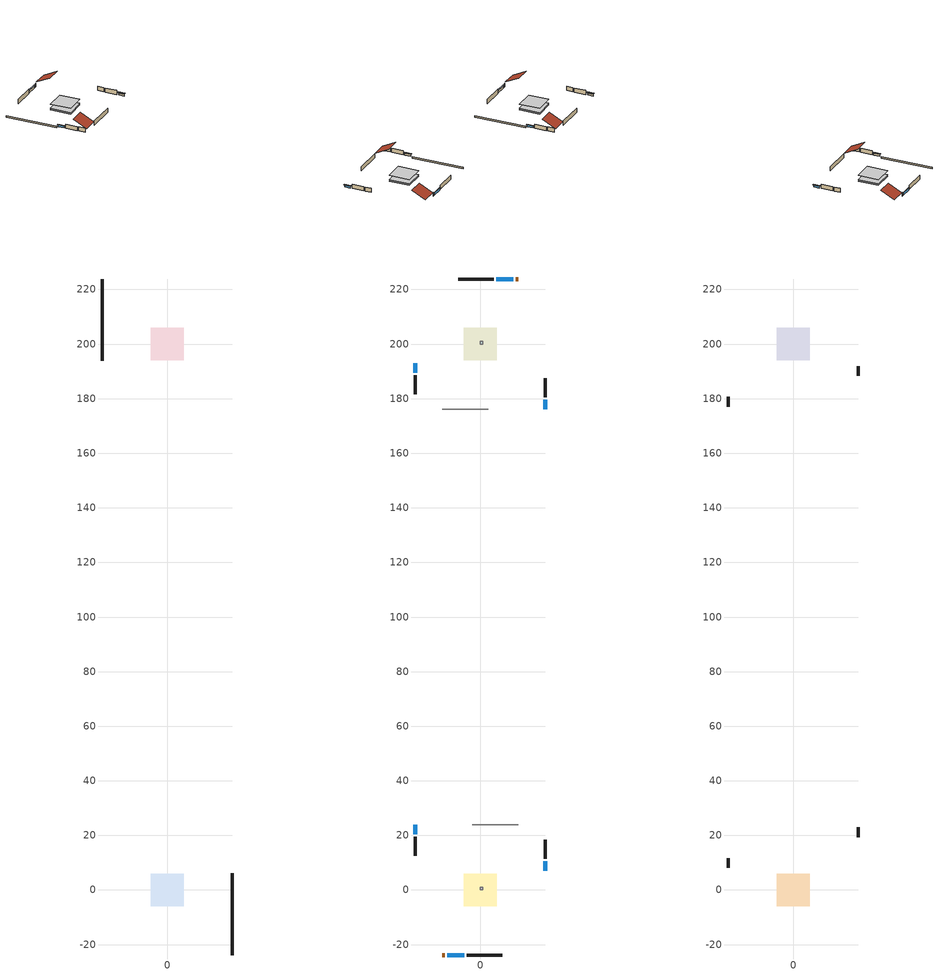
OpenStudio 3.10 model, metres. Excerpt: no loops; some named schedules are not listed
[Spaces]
unit1_crawlspace___vented_1
 floor foundation (unit1_Slab1_construction): -5.96,-5.96 -5.96,5.96 5.96,5.96 5.96,-5.96 z-0.91
 wall foundation (unit1_FoundationWall2_construction): 23.83,-23.83 23.83,6.2 z-0.91:0
unit2_crawlspace___vented_1
 floor foundation (unit2_Slab1_2_construction): -5.96,194.04 -5.96,205.96 5.96,205.96 5.96,194.04 z-0.91
 wall foundation (unit2_FoundationWall2_2_construction): -23.83,223.83 -23.83,193.8 z-0.91:0
unit1_central_ac_and_furnace_airloop_ret_air_space
 floor adiabatic (unit1_AdiabaticConst): 0,0 0,1 1,1 1,0 z0
 wall adiabatic (unit1_AdiabaticConst): 0,0 1,0 1,1 0,1 0,0 z0:1
 ceiling adiabatic (unit1_AdiabaticConst): 1,0 1,1 0,1 0,0 z1
unit1_conditioned_space_1
 floor to unit1_crawlspace___vented_1 (unit1_Floor1_construction): -5.96,-5.96 -5.96,5.96 5.96,5.96 5.96,-5.96 z0
 wall outside (unit1_AdiabaticWallConstruction_1): -13.99,-23.83 -13.08,-23.83 z0:2.03
 wall outside (unit1_AdiabaticWallConstruction): -23.83,23.83 -23.83,20.46 / 23.83,7.13 23.83,10.5 z0:1.1; -12.15,-23.83 -5.93,-23.83 z0:1.19
 wall outside (unit1_Wall4_construction): -23.83,19.53 -23.83,12.62 z0:2.44
 wall outside (unit1_Wall3_construction): -5,-23.83 8.05,-23.83 z0:2.44
 wall outside (unit1_Wall2_construction): 23.83,11.43 23.83,18.33 z0:2.44
 wall adiabatic (unit1_Wall1_construction): 13.99,23.83 -2.85,23.83 z0:2.44
 window (unit1_WindowConstruction_2): -23.83,23.83 -23.83,20.46 z0:1.1
 window (unit1_WindowConstruction_1): -12.15,-23.83 -5.93,-23.83 z0:1.19
 window (unit1_WindowConstruction): 23.83,7.13 23.83,10.5 z0:1.1
 door (unit1_Door): -13.99,-23.83 -13.08,-23.83 z0:2.03
unit2_central_ac_and_furnace_airloop_ret_air_space
 floor adiabatic (unit2_AdiabaticConst): 0,200 0,201 1,201 1,200 z0
 wall adiabatic (unit2_AdiabaticConst): 0,200 1,200 1,201 0,201 0,200 z0:1
 ceiling adiabatic (unit2_AdiabaticConst): 1,200 1,201 0,201 0,200 z1
unit2_conditioned_space_1
 floor to unit2_crawlspace___vented_1 (unit2_Floor1_2_construction): -5.96,194.04 -5.96,205.96 5.96,205.96 5.96,194.04 z0
 wall outside (unit2_AdiabaticWallConstruction_1): 13.99,223.83 13.08,223.83 z0:2.03
 wall outside (unit2_AdiabaticWallConstruction): 23.83,176.17 23.83,179.54 / -23.83,192.87 -23.83,189.5 z0:1.1; 12.15,223.83 5.93,223.83 z0:1.19
 wall outside (unit2_Wall4_2_construction): 23.83,180.47 23.83,187.38 z0:2.44
 wall outside (unit2_Wall3_2_construction): 5,223.83 -8.05,223.83 z0:2.44
 wall outside (unit2_Wall2_2_construction): -23.83,188.57 -23.83,181.67 z0:2.44
 wall adiabatic (unit2_Wall1_2_construction): -13.99,176.17 2.85,176.17 z0:2.44
 window (unit2_WindowConstruction_2): 23.83,176.17 23.83,179.54 z0:1.1
 window (unit2_WindowConstruction_1): 12.15,223.83 5.93,223.83 z0:1.19
 window (unit2_WindowConstruction): -23.83,192.87 -23.83,189.5 z0:1.1
 door (unit2_Door): 13.99,223.83 13.08,223.83 z0:2.03
unit1_attic___vented_1
 floor to unit1_conditioned_space_1 (unit1_Floor2_construction_Reversed): -5.96,-5.96 -5.96,5.96 5.96,5.96 5.96,-5.96 z2.44
 wall outside (unit1_Wall6_construction): 23.83,19.26 23.83,22.9 z0:2.44
 wall outside (unit1_Wall5_construction): -23.83,11.69 -23.83,8.06 z0:2.44
 roof outside (unit1_Roof2_construction): -14.92,-23.83,2.44 -14.92,-15.86,6.42 -23.83,-15.86,6.42 -23.83,-23.83,2.44
 roof outside (unit1_Roof1_construction): 14.92,23.83,2.44 14.92,15.86,6.42 23.83,15.86,6.42 23.83,23.83,2.44
unit2_attic___vented_1
 floor to unit2_conditioned_space_1 (unit2_Floor2_2_construction_Reversed): -5.96,194.04 -5.96,205.96 5.96,205.96 5.96,194.04 z2.44
 wall outside (unit2_Wall6_2_construction): -23.83,180.74 -23.83,177.1 z0:2.44
 wall outside (unit2_Wall5_2_construction): 23.83,188.31 23.83,191.94 z0:2.44
 roof outside (unit2_Roof2_2_construction): 14.92,223.83,2.44 14.92,215.86,6.42 23.83,215.86,6.42 23.83,223.83,2.44
 roof outside (unit2_Roof1_2_construction): -14.92,176.17,2.44 -14.92,184.14,6.42 -23.83,184.14,6.42 -23.83,176.17,2.44
shading: -23.83,20.15 -23.83,24.13 -24.44,24.13 -24.44,20.15 z1.4; -5.62,-23.83 -12.45,-23.83 -12.45,-24.44 -5.62,-24.44 z1.49; 23.83,10.8 23.83,6.82 24.44,6.82 24.44,10.8 z1.4; 23.83,179.85 23.83,175.87 24.44,175.87 24.44,179.85 z1.4; 5.62,223.83 12.45,223.83 12.45,224.44 5.62,224.44 z1.49; -23.83,189.2 -23.83,193.18 -24.44,193.18 -24.44,189.2 z1.4
[Site]
unit1_Buffalo_Niagara_Intl_Ap_NY: Latitude {deg}=42.93; Longitude {deg}=-78.73; Time Zone {hr}=-5; Elevation {m}=215; Terrain=Suburbs; Keep Site Location Information=Yes
[Site:GroundTemperature:Shallow]
4.30207, 2.29327, 2.1324, 3.08568, 6.91256, 10.7216, 14.0239, 16.1158, 16.2935, 14.5921, 11.374, 7.68183
[Site:WaterMainsTemperature]
Calculation Method=Schedule; Temperature Schedule=unit1_mains_temperature_schedule
[Building]
Building 1
[Construction]
unit1_AdiabaticConst: unit1_Adiabatic
unit1_AdiabaticWallConstruction_1: unit1_wood_siding_2, unit1_wall_rigid_ins, unit1_wall_stud_and_cavity_3, unit1_gypsum_board
unit1_Door: unit1_door_material
unit1_AdiabaticWallConstruction: unit1_wood_siding_1, unit1_wall_rigid_ins, unit1_wall_stud_and_cavity_3, unit1_gypsum_board
unit1_WindowConstruction_2; unit1_WindowConstruction_1; unit1_WindowConstruction: unit1_WindowMaterial
unit1_Slab1_construction: unit1_soil_0_5_in_
unit1_FoundationWall2_construction: unit1_concrete_8_0_in_
unit1_Floor2_construction_Reversed: unit1_gypsum_board, unit1_ceiling_stud_and_cavity, unit1_ceiling_loosefill_ins
unit1_Floor1_construction: unit1_floor_stud_and_cavity, unit1_floor_rigid_ins, unit1_osb_sheathing_0_75_in_, unit1_floor_covering
unit1_Wall6_construction; unit1_Wall5_construction: unit1_wood_siding, unit1_osb_sheathing_0_5_in__1, unit1_wall_stud_and_cavity_2
unit1_Wall4_construction; unit1_Wall3_construction; unit1_Wall2_construction: unit1_wood_siding, unit1_osb_sheathing_0_5_in__1, unit1_wall_stud_and_cavity_1, unit1_gypsum_board
unit1_Wall1_construction: unit1_osb_sheathing_0_5_in__1, unit1_wall_stud_and_cavity, unit1_gypsum_board
unit1_Roof2_construction; unit1_Roof1_construction: unit1_asphalt_or_fiberglass_shingles, unit1_roof_rigid_ins, unit1_osb_sheathing_0_5_in_
unit2_AdiabaticConst: unit2_Adiabatic
unit2_AdiabaticWallConstruction_1: unit2_wood_siding_2, unit2_wall_rigid_ins, unit2_wall_stud_and_cavity_3, unit2_gypsum_board
unit2_Door: unit2_door_material
unit2_AdiabaticWallConstruction: unit2_wood_siding_1, unit2_wall_rigid_ins, unit2_wall_stud_and_cavity_3, unit2_gypsum_board
unit2_WindowConstruction_2; unit2_WindowConstruction_1; unit2_WindowConstruction: unit2_WindowMaterial
unit2_Slab1_2_construction: unit2_soil_0_5_in_
unit2_FoundationWall2_2_construction: unit2_concrete_8_0_in_
unit2_Floor2_2_construction_Reversed: unit2_gypsum_board, unit2_ceiling_stud_and_cavity, unit2_ceiling_loosefill_ins
unit2_Floor1_2_construction: unit2_floor_stud_and_cavity, unit2_floor_rigid_ins, unit2_osb_sheathing_0_75_in_, unit2_floor_covering
unit2_Wall6_2_construction; unit2_Wall5_2_construction: unit2_wood_siding, unit2_osb_sheathing_0_5_in__1, unit2_wall_stud_and_cavity_2
unit2_Wall4_2_construction; unit2_Wall3_2_construction; unit2_Wall2_2_construction: unit2_wood_siding, unit2_osb_sheathing_0_5_in__1, unit2_wall_stud_and_cavity_1, unit2_gypsum_board
unit2_Wall1_2_construction: unit2_osb_sheathing_0_5_in__1, unit2_wall_stud_and_cavity, unit2_gypsum_board
unit2_Roof2_2_construction; unit2_Roof1_2_construction: unit2_asphalt_or_fiberglass_shingles, unit2_roof_rigid_ins, unit2_osb_sheathing_0_5_in_
[Material:NoMass] Roughness=Rough; Thermal Resistance {m2-K/W}=176.1
unit1_Adiabatic; unit2_Adiabatic
[Material] Roughness=Rough
Name | Thickness {m} | Conductivity {W/m-K} | Density {kg/m3} | Specific Heat {J/kg-K} | Thermal Absorptance | Solar Absorptance | Visible Absorptance
unit1_wood_siding_2; unit1_wood_siding_1; unit2_wood_siding_2; unit2_wood_siding_1 | 0.0254 | 0.102417 | 544.68 | 1172.36
unit1_door_material; unit2_door_material | 0.04445 | 0.0716541 | 512.64 | 1214.23 | 0.9 | 0.7 | 0.7
unit1_wall_stud_and_cavity_3; unit2_wall_stud_and_cavity_3 | 0.0889 | 0.380278 | 52.3479 | 1209.89 | 0.9 | 0.7 | 0.7
unit1_wall_rigid_ins; unit2_wall_rigid_ins | 0.512978 | 0.029427 | 32.04 | 1214.23 | 0.9 | 0.7 | 0.7
unit1_soil_0_5_in_; unit2_soil_0_5_in_ | 0.0127 | 1.731 | 1842.3 | 418.7 | 0.9 | 0.7 | 0.7
unit1_concrete_8_0_in_; unit2_concrete_8_0_in_ | 0.2032 | 1.803125 | 2242.8 | 837.4 | 0.9 | 0.7 | 0.7
unit1_ceiling_stud_and_cavity; unit2_ceiling_stud_and_cavity | 0.1397 | 0.0824711 | 65.682 | 1177.47 | 0.9 | 0.7 | 0.7
unit1_ceiling_loosefill_ins; unit2_ceiling_loosefill_ins | 0.169333 | 0.0480833 | 16.02 | 1046.75 | 0.9 | 0.7 | 0.7
unit1_floor_covering; unit2_floor_covering | 0.0127 | 0.0433444 | 54.468 | 1339.84 | 0.9 | 0.6 | 0.6
unit1_osb_sheathing_0_75_in_; unit2_osb_sheathing_0_75_in_ | 0.01905 | 0.115458 | 512.64 | 1214.23 | 0.9 | 0.7 | 0.7
unit1_floor_rigid_ins; unit2_floor_rigid_ins | 0.103632 | 0.029427 | 32.04 | 1214.23 | 0.9 | 0.7 | 0.7
unit1_floor_stud_and_cavity; unit2_floor_stud_and_cavity | 0.1397 | 0.21683 | 92.3553 | 1139.71 | 0.9 | 0.7 | 0.7
unit1_wall_stud_and_cavity_2; unit2_wall_stud_and_cavity_2 | 0.1397 | 0.727959 | 139.0536 | 1170.24 | 0.9 | 0.6 | 0.6
unit1_wall_stud_and_cavity_1; unit2_wall_stud_and_cavity_1 | 0.1397 | 0.0929022 | 139.0536 | 1170.24 | 0.9 | 0.7 | 0.7
unit1_wood_siding; unit2_wood_siding | 0.0254 | 0.102417 | 544.68 | 1172.36 | 0.9 | 0.7 | 0.7
unit1_gypsum_board; unit2_gypsum_board | 0.0127 | 0.160291 | 801 | 837.4 | 0.9 | 0.6 | 0.6
unit1_wall_stud_and_cavity; unit2_wall_stud_and_cavity | 0.1397 | 0.506836 | 139.0536 | 1170.24 | 0.9 | 0.7 | 0.7
unit1_osb_sheathing_0_5_in__1; unit2_osb_sheathing_0_5_in__1 | 0.0127 | 0.115458 | 512.64 | 1214.23
unit1_osb_sheathing_0_5_in_; unit2_osb_sheathing_0_5_in_ | 0.0127 | 0.115458 | 512.64 | 1214.23 | 0.9 | 0.6 | 0.6
unit1_roof_rigid_ins; unit2_roof_rigid_ins | 0.00281632 | 0.029427 | 32.04 | 1214.23 | 0.9 | 0.7 | 0.7
unit1_asphalt_or_fiberglass_shingles; unit2_asphalt_or_fiberglass_shingles | 0.00635 | 0.162714 | 1121.4 | 1465.45 | 0.9 | 0.85 | 0.85
[WindowMaterial:SimpleGlazingSystem] U-Factor {W/m2-K}=2.10086; Solar Heat Gain Coefficient=0.3
unit1_WindowMaterial; unit2_WindowMaterial
[Foundation:Kiva:Settings]
Soil Conductivity {W/m-K}=1.731; Soil Density {kg/m3}=1842.3; Soil Specific Heat {J/kg-K}=418.7; Ground Solar Absorptivity=0.9; Ground Thermal Absorptivity=0.9; Ground Surface Roughness {m}=0.03; Far-Field Width {m}=40; Deep-Ground Boundary Condition=ZeroFlux; Deep-Ground Depth {m}=40; Minimum Cell Dimension {m}=0.2; Maximum Cell Growth Coefficient=3; Simulation Timestep=Timestep
[ElectricEquipment]
Name | Electric Equipment Definition | Space or SpaceType | Schedule
unit1_mech_vent_bath_fan_0 | unit1_mech_vent_bath_fan_0 | unit1_conditioned_space_1 | unit1_mech_vent_bath_fan_0_schedule
unit1_mech_vent_range_fan_0 | unit1_mech_vent_range_fan_0 | unit1_conditioned_space_1 | unit1_mech_vent_range_fan_0_schedule
unit1_mech_vent_house_fan_cfis | unit1_mech_vent_house_fan_cfis | unit1_conditioned_space_1 | unit1_mech_vent_house_fan_cfis_schedule
unit1_mech_vent_house_fan | unit1_mech_vent_house_fan | unit1_conditioned_space_1 | unit1_mech_vent_house_fan_schedule
unit1_whole_house_fan | unit1_whole_house_fan | unit1_conditioned_space_1 | Always On Discrete
unit1_misc_plug_loads | unit1_misc_plug_loads | unit1_conditioned_space_1 | unit1_plug_loads_other
unit1_misc_tv | unit1_misc_tv | unit1_conditioned_space_1 | unit1_plug_loads_tv
unit1_cooking_range | unit1_cooking_range | unit1_conditioned_space_1 | unit1_cooking_range
unit1_fridge | unit1_fridge | unit1_conditioned_space_1 | unit1_fridge_schedule
unit1_dishwasher | unit1_dishwasher | unit1_conditioned_space_1 | unit1_dishwasher
unit1_clothes_dryer | unit1_clothes_dryer | unit1_conditioned_space_1 | unit1_clothes_dryer
unit1_clothes_washer | unit1_clothes_washer | unit1_conditioned_space_1 | unit1_clothes_washer
unit1_ceiling_fan | unit1_ceiling_fan | unit1_conditioned_space_1 | unit1_ceiling_fan
unit2_mech_vent_bath_fan_0 | unit2_mech_vent_bath_fan_0 | unit2_conditioned_space_1 | unit2_mech_vent_bath_fan_0_schedule
unit2_mech_vent_range_fan_0 | unit2_mech_vent_range_fan_0 | unit2_conditioned_space_1 | unit2_mech_vent_range_fan_0_schedule
unit2_mech_vent_house_fan_cfis | unit2_mech_vent_house_fan_cfis | unit2_conditioned_space_1 | unit2_mech_vent_house_fan_cfis_schedule
unit2_mech_vent_house_fan | unit2_mech_vent_house_fan | unit2_conditioned_space_1 | unit2_mech_vent_house_fan_schedule
unit2_whole_house_fan | unit2_whole_house_fan | unit2_conditioned_space_1 | unit2_Always_On_Discrete
unit2_misc_plug_loads | unit2_misc_plug_loads | unit2_conditioned_space_1 | unit2_plug_loads_other
unit2_misc_tv | unit2_misc_tv | unit2_conditioned_space_1 | unit2_plug_loads_tv
unit2_cooking_range | unit2_cooking_range | unit2_conditioned_space_1 | unit2_cooking_range
unit2_fridge | unit2_fridge | unit2_conditioned_space_1 | unit2_fridge_schedule
unit2_dishwasher | unit2_dishwasher | unit2_conditioned_space_1 | unit2_dishwasher
unit2_clothes_dryer | unit2_clothes_dryer | unit2_conditioned_space_1 | unit2_clothes_dryer
unit2_clothes_washer | unit2_clothes_washer | unit2_conditioned_space_1 | unit2_clothes_washer
unit2_ceiling_fan | unit2_ceiling_fan | unit2_conditioned_space_1 | unit2_ceiling_fan
[SpaceInfiltration:DesignFlowRate] Density Basis=Outdoor
Name | Space or SpaceType | Schedule | Design Flow Rate Calculation Method | Design Flow Rate {m3/s} | Air Changes per Hour {1/hr} | Constant Term Coefficient | Temperature Term Coefficient | Velocity Term Coefficient | Velocity Squared Term Coefficient
unit1_infil_flow; unit1_whole_house_fan_flow; unit1_natural_vent_flow | unit1_conditioned_space_1 | Always On Discrete | Flow/Space | 0
unit1_crawlspace_vented_1_duct_leakage_imbalance_infil_flow | unit1_crawlspace___vented_1 | Always On Discrete | Flow/Space | 0
unit1_infil_crawlspace___vented_1 | unit1_crawlspace___vented_1 | Always On Discrete | AirChanges/Hour |  | 2.89817 | 1 | 0 | 0 | 0
unit2_infil_flow; unit2_whole_house_fan_flow; unit2_natural_vent_flow | unit2_conditioned_space_1 | unit2_Always_On_Discrete | Flow/Space | 0
unit2_crawlspace_vented_1_duct_leakage_imbalance_infil_flow | unit2_crawlspace___vented_1 | unit2_Always_On_Discrete | Flow/Space | 0
unit2_infil_crawlspace___vented_1 | unit2_crawlspace___vented_1 | unit2_Always_On_Discrete | AirChanges/Hour |  | 2.89817 | 1 | 0 | 0 | 0
[OtherEquipment]
Name | Other Equipment Definition | Space or SpaceType | Schedule | Fuel Type
unit1_mech_vent_house_fan_latent_load | unit1_mech_vent_house_fan_latent_load | unit1_conditioned_space_1 | Always On Discrete
unit1_mech_vent_house_fan_sensible_load | unit1_mech_vent_house_fan_sensible_load | unit1_conditioned_space_1 | Always On Discrete
unit1_central_ac_and_furnace_airloop_0_SupLatLkToDZ | unit1_central_ac_and_furnace_airloop_0_SupLatLkToDZ | unit1_crawlspace___vented_1 | Always On Discrete
unit1_central_ac_and_furnace_airloop_0_SupSensLkToDZ | unit1_central_ac_and_furnace_airloop_0_SupSensLkToDZ | unit1_crawlspace___vented_1 | Always On Discrete
unit1_central_ac_and_furnace_airloop_0_RetCondToDZ | unit1_central_ac_and_furnace_airloop_0_RetCondToDZ | unit1_crawlspace___vented_1 | Always On Discrete
unit1_central_ac_and_furnace_airloop_0_SupCondToDZ | unit1_central_ac_and_furnace_airloop_0_SupCondToDZ | unit1_crawlspace___vented_1 | Always On Discrete
unit1_central_ac_and_furnace_airloop_0_RetLatLkToRP | unit1_central_ac_and_furnace_airloop_0_RetLatLkToRP | unit1_central_ac_and_furnace_airloop_ret_air_space | Always On Discrete
unit1_central_ac_and_furnace_airloop_0_RetSensLkToRP | unit1_central_ac_and_furnace_airloop_0_RetSensLkToRP | unit1_central_ac_and_furnace_airloop_ret_air_space | Always On Discrete
unit1_central_ac_and_furnace_airloop_0_RetCondToRP | unit1_central_ac_and_furnace_airloop_0_RetCondToRP | unit1_central_ac_and_furnace_airloop_ret_air_space | Always On Discrete
unit1_central_ac_and_furnace_airloop_0_SupCondToLv | unit1_central_ac_and_furnace_airloop_0_SupCondToLv | unit1_conditioned_space_1 | Always On Discrete
unit1_central_ac_and_furnace_airloop_0_SupLatLkToCond | unit1_central_ac_and_furnace_airloop_0_SupLatLkToCond | unit1_conditioned_space_1 | Always On Discrete
unit1_central_ac_and_furnace_airloop_0_SupSensLkToCond | unit1_central_ac_and_furnace_airloop_0_SupSensLkToCond | unit1_conditioned_space_1 | Always On Discrete
unit1_general_water_use_latent | unit1_general_water_use_latent | unit1_conditioned_space_1 | unit1_general_water_use_schedule
unit1_general_water_use_sensible | unit1_general_water_use_sensible | unit1_conditioned_space_1 | unit1_general_water_use_schedule
unit1_cooking_range_1 | unit1_cooking_range_2 | unit1_conditioned_space_1 | unit1_cooking_range | NaturalGas
unit1_clothes_dryer_1 | unit1_clothes_dryer_2 | unit1_conditioned_space_1 | unit1_clothes_dryer | NaturalGas
unit1_water_heater_energy_adjustment1 | unit1_water_heater_energy_adjustment1 | unit1_conditioned_space_1 | Always On Discrete | NaturalGas
unit2_mech_vent_house_fan_latent_load | unit2_mech_vent_house_fan_latent_load | unit2_conditioned_space_1 | unit2_Always_On_Discrete
unit2_mech_vent_house_fan_sensible_load | unit2_mech_vent_house_fan_sensible_load | unit2_conditioned_space_1 | unit2_Always_On_Discrete
unit2_central_ac_and_furnace_airloop_0_SupLatLkToDZ | unit2_central_ac_and_furnace_airloop_0_SupLatLkToDZ | unit2_crawlspace___vented_1 | unit2_Always_On_Discrete
unit2_central_ac_and_furnace_airloop_0_SupSensLkToDZ | unit2_central_ac_and_furnace_airloop_0_SupSensLkToDZ | unit2_crawlspace___vented_1 | unit2_Always_On_Discrete
unit2_central_ac_and_furnace_airloop_0_RetCondToDZ | unit2_central_ac_and_furnace_airloop_0_RetCondToDZ | unit2_crawlspace___vented_1 | unit2_Always_On_Discrete
unit2_central_ac_and_furnace_airloop_0_SupCondToDZ | unit2_central_ac_and_furnace_airloop_0_SupCondToDZ | unit2_crawlspace___vented_1 | unit2_Always_On_Discrete
unit2_central_ac_and_furnace_airloop_0_RetLatLkToRP | unit2_central_ac_and_furnace_airloop_0_RetLatLkToRP | unit2_central_ac_and_furnace_airloop_ret_air_space | unit2_Always_On_Discrete
unit2_central_ac_and_furnace_airloop_0_RetSensLkToRP | unit2_central_ac_and_furnace_airloop_0_RetSensLkToRP | unit2_central_ac_and_furnace_airloop_ret_air_space | unit2_Always_On_Discrete
unit2_central_ac_and_furnace_airloop_0_RetCondToRP | unit2_central_ac_and_furnace_airloop_0_RetCondToRP | unit2_central_ac_and_furnace_airloop_ret_air_space | unit2_Always_On_Discrete
unit2_central_ac_and_furnace_airloop_0_SupCondToLv | unit2_central_ac_and_furnace_airloop_0_SupCondToLv | unit2_conditioned_space_1 | unit2_Always_On_Discrete
unit2_central_ac_and_furnace_airloop_0_SupLatLkToCond | unit2_central_ac_and_furnace_airloop_0_SupLatLkToCond | unit2_conditioned_space_1 | unit2_Always_On_Discrete
unit2_central_ac_and_furnace_airloop_0_SupSensLkToCond | unit2_central_ac_and_furnace_airloop_0_SupSensLkToCond | unit2_conditioned_space_1 | unit2_Always_On_Discrete
unit2_general_water_use_latent | unit2_general_water_use_latent | unit2_conditioned_space_1 | unit2_general_water_use_schedule
unit2_general_water_use_sensible | unit2_general_water_use_sensible | unit2_conditioned_space_1 | unit2_general_water_use_schedule
unit2_cooking_range_1 | unit2_cooking_range_2 | unit2_conditioned_space_1 | unit2_cooking_range | NaturalGas
unit2_clothes_dryer_1 | unit2_clothes_dryer_2 | unit2_conditioned_space_1 | unit2_clothes_dryer | NaturalGas
unit2_water_heater_energy_adjustment1 | unit2_water_heater_energy_adjustment1 | unit2_conditioned_space_1 | unit2_Always_On_Discrete | NaturalGas
[SpaceInfiltration:EffectiveLeakageArea] Effective Air Leakage Area {cm2}=4728.29; Stack Coefficient=0.000185199; Wind Coefficient=1.27259e-05
Name | Space or SpaceType | Schedule
unit1_infil_attic___vented_1 | unit1_attic___vented_1 | Always On Discrete
unit2_infil_attic___vented_1 | unit2_attic___vented_1 | unit2_Always_On_Discrete
[ZoneMixing] Design Flow Rate Calculation Method=Flow/Zone; Design Flow Rate {m3/s}=0
Name | Zone or Space | Schedule | Source Zone or Space
unit1_whole_house_fan_mix | unit1_attic___vented | Always On Continuous | unit1_conditioned_space
unit1_central_ac_and_furnace_airloop_0_ZoneMixCondToDZ_mix | unit1_crawlspace___vented | Always On Continuous | unit1_conditioned_space
unit1_central_ac_and_furnace_airloop_0_ZoneMixDZToCond_mix | unit1_conditioned_space | Always On Continuous | unit1_crawlspace___vented
unit2_whole_house_fan_mix | unit2_attic___vented | unit2_Always_On_Continuous | unit2_conditioned_space
unit2_central_ac_and_furnace_airloop_0_ZoneMixCondToDZ_mix | unit2_crawlspace___vented | unit2_Always_On_Continuous | unit2_conditioned_space
unit2_central_ac_and_furnace_airloop_0_ZoneMixDZToCond_mix | unit2_conditioned_space | unit2_Always_On_Continuous | unit2_crawlspace___vented
[Space]
Name | Thermal Zone | Building Unit | Volume {m3}
unit1_central_ac_and_furnace_airloop_ret_air_space | unit1_central_ac_and_furnace_airloop_ret_air_zone
unit1_crawlspace___vented_1 | unit1_crawlspace___vented | unit1_Building_Unit_1 | 129.719
unit1_attic___vented_1 | unit1_attic___vented | unit1_Building_Unit_1 | 125.937
unit1_conditioned_space_1 | unit1_conditioned_space | unit1_Building_Unit_1 | 345.919
unit2_central_ac_and_furnace_airloop_ret_air_space | unit2_central_ac_and_furnace_airloop_ret_air_zone
unit2_crawlspace___vented_1 | unit2_crawlspace___vented | unit2_Building_Unit_1 | 129.719
